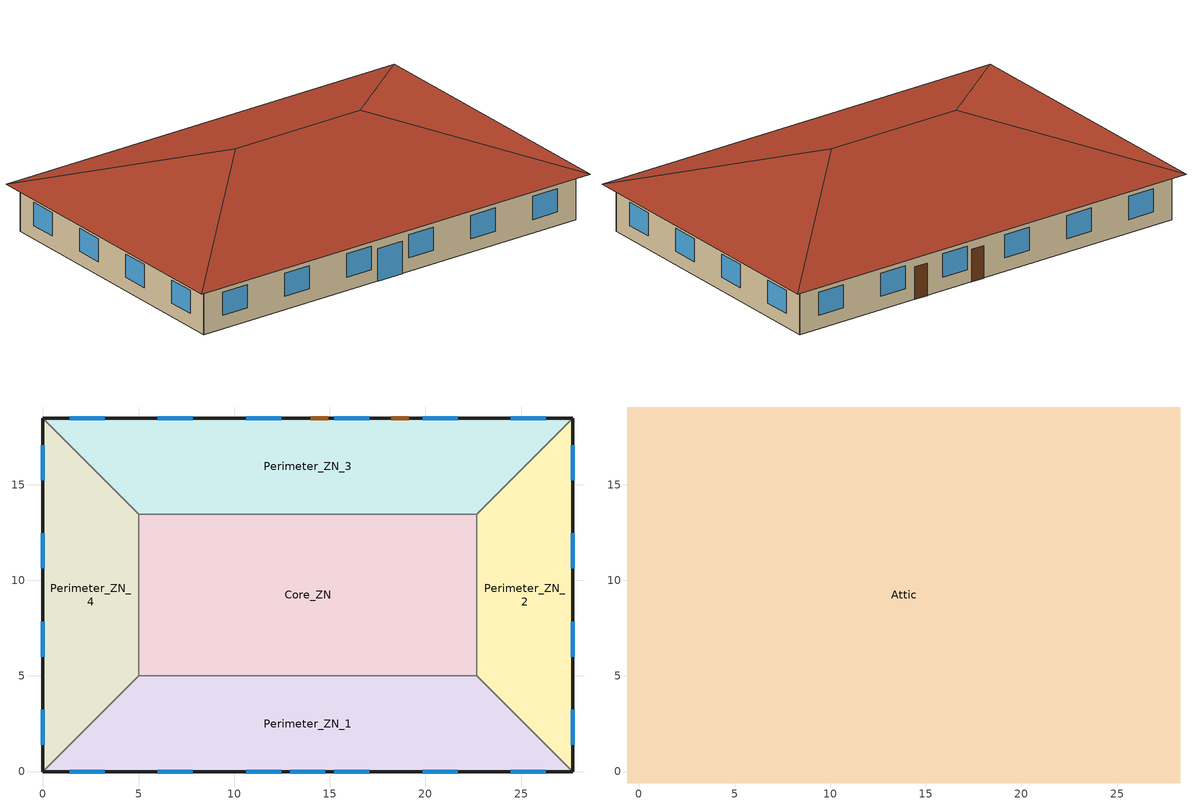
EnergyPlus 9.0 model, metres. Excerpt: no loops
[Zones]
Core_ZN
 floor adiabatic (Core_ZN_floor_Ffactor): 5,13.46 22.69,13.46 22.69,5 5,5 z0
 wall to Perimeter_ZN_1 (int_wall): 5,5 22.69,5 z0:3.05
 wall to Perimeter_ZN_2 (int_wall): 22.69,5 22.69,13.46 z0:3.05
 wall to Perimeter_ZN_3 (int_wall): 22.69,13.46 5,13.46 z0:3.05
 wall to Perimeter_ZN_4 (int_wall): 5,13.46 5,5 z0:3.05
Perimeter_ZN_1
 floor ground (Perimeter_ZN_1_floor_Ffactor): 27.69,0 0,0 5,5 22.69,5 z0
 wall outside (nonres_ext_wall): 0,0 27.69,0 z0:3.05
 wall to Perimeter_ZN_4 (int_wall): 5,5 0,0 z0:3.05
 wall to Perimeter_ZN_2 (int_wall): 27.69,0 22.69,5 z0:3.05
 window (Window_U_0.36_SHGC_0.4): 1.39,0 3.22,0 / 6.01,0 7.84,0 / 10.62,0 12.45,0 / 15.24,0 17.07,0 / 19.85,0 21.68,0 / 24.47,0 26.3,0 z0.9:2.42; 12.93,0 14.76,0 z0:2.13
Perimeter_ZN_2
 floor ground (Perimeter_ZN_2_floor_Ffactor): 22.69,13.46 27.69,18.46 27.69,0 22.69,5 z0
 wall outside (nonres_ext_wall): 27.69,0 27.69,18.46 z0:3.05
 wall to Perimeter_ZN_3 (int_wall): 27.69,18.46 22.69,13.46 z0:3.05
 window (Window_U_0.36_SHGC_0.4): 27.69,15.24 27.69,17.07 / 27.69,10.62 27.69,12.45 / 27.69,6.01 27.69,7.84 / 27.69,1.39 27.69,3.22 z0.9:2.42
Perimeter_ZN_3
 floor ground (Perimeter_ZN_3_floor_Ffactor): 5,13.46 0,18.46 27.69,18.46 22.69,13.46 z0
 wall outside (nonres_ext_wall): 27.69,18.46 0,18.46 z0:3.05
 wall to Perimeter_ZN_4 (int_wall): 0,18.46 5,13.46 z0:3.05
 window (Window_U_0.36_SHGC_0.4): 26.3,18.46 24.47,18.46 / 21.68,18.46 19.85,18.46 / 17.07,18.46 15.24,18.46 / 12.45,18.46 10.62,18.46 / 7.84,18.46 6.01,18.46 / 3.22,18.46 1.39,18.46 z0.9:2.42
 door (Swinging Door_con): 14.91,18.46 14,18.46 / 19.13,18.46 18.22,18.46 z0:2.13
Perimeter_ZN_4
 floor ground (Perimeter_ZN_4_floor_Ffactor): 5,5 0,0 0,18.46 5,13.46 z0
 wall outside (nonres_ext_wall): 0,18.46 0,0 z0:3.05
 window (Window_U_0.36_SHGC_0.4): 0,3.22 0,1.39 / 0,7.84 0,6.01 / 0,12.45 0,10.62 / 0,17.07 0,15.24 z0.9:2.42
Attic
 floor outside (ext_soffit_floor): -0.6,19.06 0,18.46 0,0 -0.6,-0.6 z3.05; 0,0 27.69,0 28.29,-0.6 -0.6,-0.6 z3.05; 28.29,19.06 28.29,-0.6 27.69,0 27.69,18.46 z3.05; -0.6,19.06 28.29,19.06 27.69,18.46 0,18.46 z3.05
 floor to Perimeter_ZN_1 (nonres_roof_floor): 0,0 5,5 22.69,5 27.69,0 z3.05
 floor to Perimeter_ZN_4 (nonres_roof_floor): 5,13.46 5,5 0,0 0,18.46 z3.05
 floor to Perimeter_ZN_2 (nonres_roof_floor): 22.69,5 22.69,13.46 27.69,18.46 27.69,0 z3.05
 floor to Core_ZN (nonres_roof_floor): 5,13.46 22.69,13.46 22.69,5 5,5 z3.05
 floor to Perimeter_ZN_3 (nonres_roof_floor): 0,18.46 27.69,18.46 22.69,13.46 5,13.46 z3.05
 roof outside (AtticRoofDeck): 28.29,19.06,3.05 -0.6,19.06,3.05 9.23,9.23,6.33 18.46,9.23,6.33; -0.6,19.06,3.05 -0.6,-0.6,3.05 9.23,9.23,6.33; 28.29,-0.6,3.05 28.29,19.06,3.05 18.46,9.23,6.33; -0.6,-0.6,3.05 28.29,-0.6,3.05 18.46,9.23,6.33 9.23,9.23,6.33
[Building]
OfficeSmall: North Axis {deg}=0; Terrain=City; Loads Convergence Tolerance Value=0.04; Temperature Convergence Tolerance Value {deltaC}=0.2; Solar Distribution=FullInteriorAndExterior; Maximum Number of Warmup Days=25; Minimum Number of Warmup Days=6
[Site:Location]
Site:Location=Rochester International Arpt_MN_USA Design_Conditions; Latitude {N+ S-}=43.9; Longitude {W- E+}=-92.5; Time Zone Relative to GMT {GMT+/-}=-6; Elevation {m}=398
[SizingPeriod:DesignDay] Day of Month=21; Dry-Bulb Temperature Range Modifier Type=DefaultMultipliers; Humidity Condition Type=Wetbulb; Barometric Pressure {Pa}=96634; Rain {Yes/No}=No; Snow on ground {Yes/No}=No; Daylight Savings Time Indicator=No
Name | Month | Day Type | Maximum Dry-Bulb Temperature {C} | Daily Dry-Bulb Temperature Range {C} | Wetbulb at Maximum Dry-Bulb {C} | Wind Speed {m/s} design conditions vs. traditional 6.71 m/s (15 mph) | Wind Direction {Degrees; N=0, S=180} | Solar Model Indicator | Clearness {0.0 to 1.1} | Wind Speed {m/s} design conditions vs. traditional 3.35 m/s (7mph) | ASHRAE Clear Sky Optical Depth for Beam Irradiance (taub) | ASHRAE Clear Sky Optical Depth for Diffuse Irradiance (taud)
Rochester International Arpt Ann Htg 99.6% Condns DB | 1 | WinterDesignDay | -26.2 | 0 | -26.2 | 5.7 | 310 | ASHRAEClearSky | 0
Rochester International Arpt Ann Clg .4% Condns DB=>MWB | 7 | SummerDesignDay | 31.2 | 10.6 | 23.1 |  | 200 | ASHRAETau |  | 6.7 | 0.404 | 2.226
[Site:WaterMainsTemperature]
Calculation Method=Correlation; Annual average outdoor air temperature {C}=6.375; Maximum difference in monthly average outdoor air temperatures {C}=33.5
[Site:GroundTemperature:FCfactorMethod]
January Ground Temperature {C}=7.4; February Ground Temperature {C}=-0; March Ground Temperature {C}=-7.6; April Ground Temperature {C}=-12.6; May Ground Temperature {C}=-7.7; June Ground Temperature {C}=0.3; July Ground Temperature {C}=7; August Ground Temperature {C}=14.2; September Ground Temperature {C}=19.2; October Ground Temperature {C}=20.9; November Ground Temperature {C}=20; December Ground Temperature {C}=15.4
[Material:NoMass]
Opaque Door panel_con: MediumRough, 0.478063, 0.9, 0.7, 0.7
Nonres_Roof_Insulation: MediumSmooth, 8.09839, 0.9, 0.7, 0.7
Nonres_Exterior_Wall_Insulation: MediumSmooth, 3.06942, 0.9, 0.7, 0.7
[Construction]
Swinging Door_con: Opaque Door panel_con
InteriorFurnishings: Std Wood 6inch
AtticRoofDeck: F12 Asphalt shingles, G02 16mm plywood
int_wall: G01 13mm gypsum board, G01 13mm gypsum board
ext_soffit_floor: G02 16mm plywood
nonres_roof_floor: G01 16mm gypsum board, Nonres_Roof_Insulation
nonres_ext_wall: F07 25mm stucco, G01 16mm gypsum board, Nonres_Exterior_Wall_Insulation, G01 16mm gypsum board
Window_U_0.36_SHGC_0.4: Glazing Layer
[Material]
Name | Roughness | Thickness {m} | Conductivity {W/m-K} | Density {kg/m3} | Specific Heat {J/kg-K} | Thermal Absorptance | Solar Absorptance | Visible Absorptance | Absorptance:Thermal | Absorptance:Solar | Absorptance:Visible
Std Wood 6inch | MediumSmooth | 0.15 | 0.12 | 540 | 1210 | 0.9 | 0.7 | 0.7
F07 25mm stucco | Smooth | 0.0254 | 0.72 | 1856 | 840 | 0.9 | 0.7 | 0.7
F12 Asphalt shingles | VeryRough | 0.0032 | 0.04 | 1120 | 1260 |  |  |  | 0.9 | 0.7
G01 13mm gypsum board | Smooth | 0.0127 | 0.16 | 800 | 1090 |  |  |  | 0.9 | 0.7 | 0.5
G01 16mm gypsum board | MediumSmooth | 0.0159 | 0.16 | 800 | 1090
G02 16mm plywood | Smooth | 0.0159 | 0.12 | 544 | 1210
[WindowMaterial:SimpleGlazingSystem]
Glazing Layer: U-Factor {W/m2-K}=2.04417; Solar Heat Gain Coefficient=0.4; Visible Transmittance=0.4
[Construction:FfactorGroundFloor] F-Factor=0.93474
Name | Area | PerimeterExposed
Core_ZN_floor_Ffactor | 149.657 | 0
Perimeter_ZN_1_floor_Ffactor; Perimeter_ZN_3_floor_Ffactor | 113.45 | 27.69
Perimeter_ZN_2_floor_Ffactor; Perimeter_ZN_4_floor_Ffactor | 67.3 | 18.46
[Zone] Type=1; Multiplier=1; Ceiling Height {m}=autocalculate; Volume {m3}=autocalculate; Floor Area {m2}=autocalculate
Name | Part of Total Floor Area
Core_ZN; Perimeter_ZN_1; Perimeter_ZN_2; Perimeter_ZN_3; Perimeter_ZN_4 | Yes
Attic | No
[InternalMass] Construction=InteriorFurnishings
Name | Zone | Surface Area {m2}
Core_ZN_InternalMass_1 | Core_ZN | 299.3148
Perimeter_ZN_1_InternalMass_1 | Perimeter_ZN_1 | 226.9
Perimeter_ZN_2_InternalMass_1 | Perimeter_ZN_2 | 134.6
Perimeter_ZN_3_InternalMass_1 | Perimeter_ZN_3 | 226.9
Perimeter_ZN_4_InternalMass_1 | Perimeter_ZN_4 | 134.6
[People] Number of People Calculation Method=Area/Person; Zone Floor Area per Person {m2/person}=16.5881; Fraction Radiant=0.3; Sensible Heat Fraction=AUTOCALCULATE; Activity Level Schedule=ACTIVITY_SCH; Enable ASHRAE 55 Comfort Warnings=No; Mean Radiant Temperature Calculation Type=ZoneAveraged
Name | Zone or ZoneList | Number of People Schedule
Core_ZN | Core_ZN | BLDG_OCC_SCH_wo_SB
Perimeter_ZN_1 | Perimeter_ZN_1 | BLDG_OCC_SCH_wo_SB
Perimeter_ZN_2 | Perimeter_ZN_2 | BLDG_OCC_SCH_w_SB
Perimeter_ZN_3 | Perimeter_ZN_3 | BLDG_OCC_SCH_wo_SB
Perimeter_ZN_4 | Perimeter_ZN_4 | BLDG_OCC_SCH_wo_SB
[Lights] Schedule=BLDG_LIGHT_SCH; Design Level Calculation Method=Watts/Area; Watts per Zone Floor Area {W/m2}=7.65314; Return Air Fraction=0; Fraction Radiant=0.7; Fraction Visible=0.2; Fraction Replaceable=1; Return Air Fraction Calculated from Plenum Temperature=No
Name | Zone or ZoneList
Core_ZN_Lights | Core_ZN
Perimeter_ZN_1_Lights | Perimeter_ZN_1
Perimeter_ZN_2_Lights | Perimeter_ZN_2
Perimeter_ZN_3_Lights | Perimeter_ZN_3
Perimeter_ZN_4_Lights | Perimeter_ZN_4
[ElectricEquipment] Schedule=BLDG_EQUIP_SCH; Design Level Calculation Method=Watts/Area; Watts per Zone Floor Area {W/m2}=6.78
Name | Zone or ZoneList
Core_ZN_MiscPlug_Equip | Core_ZN
Perimeter_ZN_1_MiscPlug_Equip | Perimeter_ZN_1
Perimeter_ZN_2_MiscPlug_Equip | Perimeter_ZN_2
Perimeter_ZN_3_MiscPlug_Equip | Perimeter_ZN_3
Perimeter_ZN_4_MiscPlug_Equip | Perimeter_ZN_4
[Daylighting:Controls] Daylighting Method=SplitFlux; Lighting Control Type=Continuous; Minimum Input Power Fraction for Continuous or ContinuousOff Dimming Control=0.3; Minimum Light Output Fraction for Continuous or ContinuousOff Dimming Control=0.15; Number of Stepped Control Steps=3; Probability Lighting will be Reset When Needed in Manual Stepped Control=1; Glare Calculation Azimuth Angle of View Direction Clockwise from Zone y-Axis {deg}=180; Maximum Allowable Discomfort Glare Index=22; Fraction of Zone Controlled by Reference Point 1=0.2399; Illuminance Setpoint at Reference Point 1 {lux}=377; Fraction of Zone Controlled by Reference Point 2=0; Illuminance Setpoint at Reference Point 2 {lux}=377
Name | Zone | Glare Calculation Daylighting Reference Point | Daylighting Reference Point 1 | Daylighting Reference Point 2
Perimeter_ZN_1_DaylCtrl | Perimeter_ZN_1 | Perimeter_ZN_1_DaylRefPt1 | Perimeter_ZN_1_DaylRefPt1 | Perimeter_ZN_1_DaylRefPt2
Perimeter_ZN_2_DaylCtrl | Perimeter_ZN_2 | Perimeter_ZN_2_DaylRefPt1 | Perimeter_ZN_2_DaylRefPt1 | Perimeter_ZN_2_DaylRefPt2
Perimeter_ZN_3_DaylCtrl | Perimeter_ZN_3 | Perimeter_ZN_3_DaylRefPt1 | Perimeter_ZN_3_DaylRefPt1 | Perimeter_ZN_3_DaylRefPt2
Perimeter_ZN_4_DaylCtrl | Perimeter_ZN_4 | Perimeter_ZN_4_DaylRefPt1 | Perimeter_ZN_4_DaylRefPt1 | Perimeter_ZN_4_DaylRefPt2
[ZoneInfiltration:DesignFlowRate] Temperature Term Coefficient=0; Velocity Squared Term Coefficient=0
Name | Zone or ZoneList | Schedule | Design Flow Rate Calculation Method | Design Flow Rate {m3/s} | Flow per Exterior Surface Area {m3/s-m2} | Constant Term Coefficient | Velocity Term Coefficient
Perimeter_ZN_1_Infiltration | Perimeter_ZN_1 | INFIL_QUARTER_ON_SCH | Flow/ExteriorWallArea | 0 | 0.00056896 | 0 | 0.224
Perimeter_ZN_1_Door_Infiltration | Perimeter_ZN_1 | INFIL_Door_Opening_SCH | Flow/Zone | 0.129785 |  | 1 | 0
Perimeter_ZN_2_Infiltration | Perimeter_ZN_2 | INFIL_QUARTER_ON_SCH | Flow/ExteriorWallArea | 0 | 0.00056896 | 0 | 0.224
Perimeter_ZN_3_Infiltration | Perimeter_ZN_3 | INFIL_QUARTER_ON_SCH | Flow/ExteriorWallArea | 0 | 0.00056896 | 0 | 0.224
Perimeter_ZN_4_Infiltration | Perimeter_ZN_4 | INFIL_QUARTER_ON_SCH | Flow/ExteriorWallArea | 0 | 0.00056896 | 0 | 0.224
Attic_Infiltration | Attic | ALWAYS_ON | Flow/Zone | 0.2001 |  | 1 | 0
[Exterior:Lights] Control Option=AstronomicalClock
Name | Schedule | Design Level {W}
Exterior_Lights_a | Exterior_lighting_schedule_a | 38
Exterior_Lights_b | Exterior_lighting_schedule_b | 561
[AvailabilityManager:NightCycle] Applicability Schedule=Always_On; Fan Schedule=HVACOperationSchd; Control Type=CycleOnAny; Thermostat Tolerance {deltaC}=1; Cycling Run Time Control Type=FixedRunTime; Cycling Run Time {s}=1800
PSZ-AC:1 Availability Manager; PSZ-AC:2 Availability Manager; PSZ-AC:3 Availability Manager; PSZ-AC:4 Availability Manager; PSZ-AC:5 Availability Manager
[Schedule:Compact]
BLDG_LIGHT_SCH: Through: 12/31, For: Weekdays, Until: 5:00, 0.18, Until: 6:00, 0.23, Until: 7:00, 0.18515, Until: 8:00, 0.3381, Until: 12:00, 0.7245, Until: 13:00, 0.644, Until: 17:00, 0.7245, Until: 18:00, 0.49105, Until: 20:00, 0.3381, Until: 22:00, 0.2576, Until: 23:00, 0.18515, Until: 24:00, 0.18, For: Weekends, Until: 24:00, 0.18, For: Holiday, Until: 24:00, 0.18, For: WinterDesignDay, Until: 24:00, 0, For: SummerDesignDay, Until: 24:00, 1, For: CustomDay1, Until: 24:00, 0, For: CustomDay2, Until: 24:00, 0
BLDG_EQUIP_SCH: Through: 12/31, For: WeekDays, Until: 6:00, 0.5, Until: 8:00, 0.5, Until: 12:00, 1, Until: 13:00, 0.94, Until: 17:00, 1, Until: 18:00, 0.5, Until: 23:00, 0.2, Until: 24:00, 0.2, For: Weekends, Until: 24:00, 0.2, For: Holiday, Until: 24:00, 0.2, For: WinterDesignDay, Until: 24:00, 0, For: SummerDesignDay, Until: 24:00, 1, For: CustomDay1, Until: 24:00, 0, For: CustomDay2, Until: 24:00, 0
BLDG_OCC_SCH_w_SB: Through: 12/31, For: Weekdays, Until: 01:00, 0, Until: 02:00, 0, Until: 03:00, 0, Until: 04:00, 0, Until: 05:00, 0, Until: 06:00, 0, Until: 07:00, 0.11, Until: 08:00, 0.21, Until: 09:00, 1, Until: 10:00, 1, Until: 11:00, 0, Until: 12:00, 1, Until: 13:00, 0, Until: 14:00, 1, Until: 15:00, 0, Until: 16:00, 1, Until: 17:00, 1, Until: 18:00, 0.32, Until: 19:00, 0.11, Until: 20:00, 0.11, Until: 21:00, 0.11, Until: 22:00, 0.11, Until: 23:00, 0.05, Until: 24:00, 0, For: Weekends, Until: 01:00, 0, Until: 02:00, 0, Until: 03:00, 0, Until: 04:00, 0, Until: 05:00, 0, Until: 06:00, 0, Until: 07:00, 0, Until: 08:00, 0, Until: 09:00, 0, Until: 10:00, 0, Until: 11:00, 0, Until: 12:00, 0, Until: 13:00, 0, Until: 14:00, 0, Until: 15:00, 0, Until: 16:00, 0, Until: 17:00, 0, Until: 18:00, 0, Until: 19:00, 0, Until: 20:00, 0, Until: 21:00, 0, Until: 22:00, 0, Until: 23:00, 0, Until: 24:00, 0, For: Holiday, Until: 24:00, 0, For: WinterDesignDay, Until: 24:00, 0, For: SummerDesignDay, Until: 24:00, 1, For: CustomDay1, Until: 24:00, 0, For: CustomDay2, Until: 24:00, 0
BLDG_OCC_SCH_wo_SB: Through: 12/31, For: Weekdays, Until: 01:00, 0, Until: 02:00, 0, Until: 03:00, 0, Until: 04:00, 0, Until: 05:00, 0, Until: 06:00, 0, Until: 07:00, 0.11, Until: 08:00, 0.21, Until: 09:00, 1, Until: 10:00, 1, Until: 11:00, 1, Until: 12:00, 1, Until: 13:00, 0.610395, Until: 14:00, 1, Until: 15:00, 1, Until: 16:00, 1, Until: 17:00, 1, Until: 18:00, 0.32, Until: 19:00, 0.11, Until: 20:00, 0.11, Until: 21:00, 0.11, Until: 22:00, 0.11, Until: 23:00, 0.05, Until: 24:00, 0, For: Weekends, Until: 01:00, 0, Until: 02:00, 0, Until: 03:00, 0, Until: 04:00, 0, Until: 05:00, 0, Until: 06:00, 0, Until: 07:00, 0, Until: 08:00, 0, Until: 09:00, 0, Until: 10:00, 0, Until: 11:00, 0, Until: 12:00, 0, Until: 13:00, 0, Until: 14:00, 0, Until: 15:00, 0, Until: 16:00, 0, Until: 17:00, 0, Until: 18:00, 0, Until: 19:00, 0, Until: 20:00, 0, Until: 21:00, 0, Until: 22:00, 0, Until: 23:00, 0, Until: 24:00, 0, For: Holiday, Until: 24:00, 0, For: WinterDesignDay, Until: 24:00, 0, For: SummerDesignDay, Until: 24:00, 1, For: CustomDay1, Until: 24:00, 0, For: CustomDay2, Until: 24:00, 0
INFIL_QUARTER_ON_SCH: Through: 12/31, For: Weekdays SummerDesignDay, Until: 07:00, 1, Until: 19:00, 0.25, Until: 24:00, 1, For: Saturday WinterDesignDay, Until: 07:00, 1, Until: 18:00, 0.25, Until: 24:00, 1, For: Sunday Holidays AllOtherDays, Until: 24:00, 1
INFIL_Door_Opening_SCH: Through: 12/31, For: Weekdays, Until: 06:00, 0, Until: 07:00, 0.144, Until: 08:00, 1, Until: 12:00, 0.144, Until: 13:00, 1, Until: 17:00, 0.144, Until: 18:00, 1, Until: 19:00, 0.144, Until: 24:00, 0, For: Saturday Sunday Holidays AllOtherDays, Until: 24:00, 0
ALWAYS_ON: Through: 12/31, For: AllDays, Until: 24:00, 1
HVACOperationSchd: Through: 12/31, For: Weekdays SummerDesignDay, Until: 06:00, 0, Until: 19:00, 1, Until: 24:00, 0, For: Weedends WinterDesignDay, Until: 24:00, 0, For: Holidays AllOtherDays, Until: 24:00, 0
ACTIVITY_SCH: Through: 12/31, For: AllDays, Until: 24:00, 120
Exterior_lighting_schedule_a: Through:12/31, For:AllDays, Until: 06:00, 0, Until: 24:00, 1
Exterior_lighting_schedule_b: Through:12/31, For:AllDays, Until: 06:00, 0.7, Until: 24:00, 1
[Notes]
The DOE Prototype Building Models were developed by Pacific Northwest National Laboratory (PNNL), under contract with the U.S.
Department of Energy (DOE).  These building models were derived from DOE's Commercial Reference Building Models with modifications
based on input from the ASHRAE Standard 90.1 committee, the Advanced Energy Design Guide series, and building industry experts. The
prototypes models were developed to quantify energy saving impacts from newly published editions of ASHRAE Standard 90.1, 189.1, IECC,
and other energy codes and standards.  The basic building descriptions can be found in the Scorecards posted at www.energycodes.gov
website. The recommended citation of the prototype models is
DOE and PNNL. 2020. Commercial Prototype Building Models, Richland, WA, Pacific Northwest National Laboratory. Available at https://www.energycodes.gov/development/commercial/prototype_models.
Detailed descriptions of the prototype model development and addenda modeling strategies can be found in the following  reports:
DOE, 2020. Preliminary Energy Savings Analysis: ANSI/ASHRAE/IES Standard 90.1-2019. Report prepared by Zhang, J., M. Rosenberg, J.
Lerond, Y. Xie, Nambia, C., Y. Chen, R. Hart, M. Halverson, D. Maddox, and S. Goel, Richland, WA, Pacific Northwest National Laboratory.
Zhang, J., Y. Chen, Y. Xie, M. Rosenberg, R. Hart. Energy and Energy Cost Savings Analysis of the 2018 IECC for Commercial Buildings.
2018. PNNL-28125. Richland, WA: Pacific Northwest National Laboratory.
DOE. 2017. Energy Savings Analysis: ANSI/ASHRAE/IES Standard 90.1-2016. Prepared by Athalye, R.A, M.A. Halverson, M.I. Rosenberg, B. Liu,
J. Zhang, R. Hart, V.V. Mendon, S. Goel, Y. Chen, Y. Xie, and M. Zhao, Richland, WA, Pacific Northwest National Laboratory. https://www.energycodes.gov/sites/default/files/documents/02202018_Standard_90.1-2016_Determination_TSD.pdf.
Zhang, J., Y. Xie, R.A. Athalye, J. Zhuge, M. Rosenberg, R. Hart, and B. Liu. Energy and Energy Cost Savings Analysis of the 2015 IECC
for Commercial Buildings. 2015. PNNL-24269 Rev. 1. Richland, WA: Pacific Northwest National
Laboratory. https://www.energycodes.gov/sites/default/files/documents/2015_IECC_Commercial_Analysis.pdf.
Halverson M.A., M.I. Rosenberg, W. Wang, J. Zhang, V.V. Mendon, R.A. Athalye, Y. Xie, R. Hart, S. Goel, 2014. ANSI/ASHRAE/IES Standard
90.1-2013 Determination of Energy Savings: Quantitative Analysis, PNNL-23479. Richland, WA: Pacific Northwest National Laboratory. https://www.energycodes.gov/sites/default/files/documents/901-2013_finalCommercialDeterminationQuantitativeAnalysis_TSD_0.pdf.
Goel S., R.A. Athalye, W. Wang, J. Zhang, M.I. Rosenberg, Y. Xie, and R. Hart, et al. 2014. Enhancements to ASHRAE Standard 90.1
Prototype Building Models. PNNL-23269. Richland, WA: Pacific Northwest National Laboratory. https://www.pnnl.gov/main/publications/external/technical_reports/PNNL-23269.pdf.
Zhang J., R.A. Athalye, R. Hart, M.I. Rosenberg, Y. Xie, S. Goel, and V.V. Mendon, et al. 2013. Energy and Energy Cost Savings Analysis
of the IECC for Commercial Buildings. PNNL-22760. Richland, WA: Pacific Northwest National Laboratory. http://www.pnnl.gov/main/publications/external/technical_reports/PNNL-22760.pdf.
Thornton B.A., M.I. Rosenberg, E.E. Richman, W. Wang, Y. Xie, J. Zhang, H. Cho, VV Mendon, R.A. Athalye, and B. Liu. 2011. Achieving
the 30% Goal: Energy and Cost Savings Analysis of ASHRAE Standard 90.1-2010. PNNL-20405. Richland, WA: Pacific Northwest National
Laboratory.  https://www.energycodes.gov/sites/default/files/documents/BECP_Energy_Cost_Savings_STD2010_May2011_v00.pdf.
WeatherFile:  USA_MN_Rochester.Intl.AP.726440_TMY3.epw
BEGIN ECONOMIZER MAP
Economizer Name, DX COIL Name
PSZ-AC:1_OA_Controller, PSZ-AC:1 Heat Pump DX Cooling Coil
PSZ-AC:2_OA_Controller, PSZ-AC:2 Heat Pump DX Cooling Coil
PSZ-AC:3_OA_Controller, PSZ-AC:3 Heat Pump DX Cooling Coil
PSZ-AC:4_OA_Controller, PSZ-AC:4 Heat Pump DX Cooling Coil
PSZ-AC:5_OA_Controller, PSZ-AC:5 Heat Pump DX Cooling Coil
END ECONOMIZER MAP
GPARM parameters as input:
Case = IECC_OfficeSmall_STD2018_Rochester
annual_run = yes
slab_gtp = National_OfficeSmall_IECC_STD2018_Zone6A_nonres_MN-Rochester-MN.gtp
basement_tempt = dummy.idf
avg_oa_tempt_ip = 44.978
maxdiff_oa_tempt_ip = 51.786
ext_wall_type = WoodFramedWall
nonres_ext_wall_ufactor = 0.289591413
roof_type = WoodJoistAtticRoof
nonres_roof_ufactor = 0.119243523
roof_solar_absorp = 0.7
nonres_window =
sidelighting_control = IECC_2015
economizer = DifferentialDryBulb
skip_economizer_control = No
LPD_office = 7.653140306
exterior_lights_watts =
exterior_lights_watts_a = 38
exterior_lights_watts_b = 561
avg_oa_tempt = 7.21
maxdiff_oa_tempt = 28.77
oa_flow_per_area = 0.000431773
door_infil = 0.129785425
frac_ofpk = 0.144
damper_sch = MinOA_Sched
economizer_lockout = LockoutWithHeating
BLDG_EQUIP_SCH = BLDG_EQUIP_SCH_BASE
addendum_cd = yes_IECC2015
pv_surface_area = 0
STD189_overhang = no
ext_lgt_sch = Exterior_Lgt_ALWAYS_ON
LTG_SCH_SET = LTG_SET_IECC2018
HtgSetP_Sch = HTGSETP_SCH_YES_OPTIMUM
CLGSETP_SCH = CLGSETP_SCH_YES_OPTIMUM
